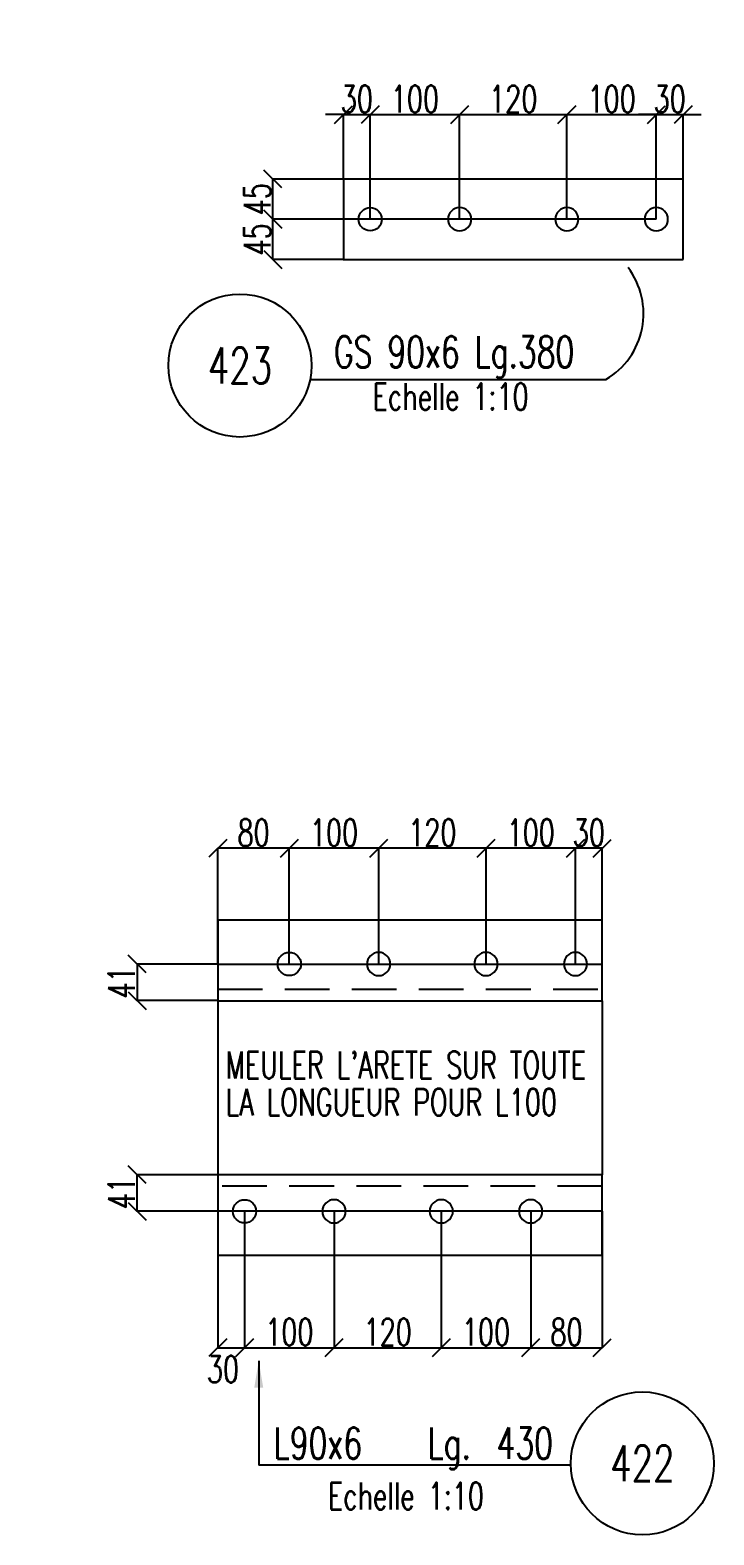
# Model space of a CAD drawing. Extents: x 533388 to 549608, y -47677 to -36197.
# Drawn here: x 545928 to 547458, y -44144 to -40776 of the extents above; entities that cross this region are included whole.
import ezdxf
from ezdxf.enums import TextEntityAlignment as Align

# ---------------------------------------------------------------- set-up
doc = ezdxf.new("R2010")
doc.units = 0
doc.header["$LTSCALE"] = 200
doc.header["$MEASUREMENT"] = 0
doc.linetypes.add('DASHED', pattern=[0.75, 0.5, -0.25])
doc.layers.get('0').update_dxf_attribs({"linetype": 'CONTINUOUS'})
for name, color, linetype in [('ASSI', 6, 'CONTINUOUS'), ('BOLLINI_1', 7, 'CONTINUOUS'), ('FORI', 2, 'CONTINUOUS'), ('LINEA_ANG', 2, 'CONTINUOUS'), ('LINEE_PIASTRE', 2, 'CONTINUOUS'), ('LS', 7, 'CONTINUOUS'), ('PIASTRE', 5, 'CONTINUOUS'), ('QT_MPR', 7, 'CONTINUOUS'), ('TRAT-Y', 7, 'DASHED')]:
    doc.layers.add(name, color=color, linetype=linetype)
doc.styles.add('QUOTE', font='ROMANS8.SHX', dxfattribs={"width": 0.7})
doc.styles.add('RQL', font='ROMANS8.SHX', dxfattribs={"width": 0.7})
doc.styles.add('RS', font='ROMANS8.shx', dxfattribs={"width": 0.7})
doc.styles.get("Standard").update_dxf_attribs({"font": 'ROMANS8.SHX', "width": 0.7})
doc.dimstyles.new('TRATTO', dxfattribs={"dimscale": 0, "dimtxt": 60, "dimasz": 40, "dimexe": 0, "dimexo": 0, "dimgap": 5, "dimtad": 1, "dimrnd": 0.5, "dimdsep": 46, "dimtxsty": 'RS', "dimblk1": 'OBLIQUE', "dimblk2": 'OBLIQUE', "dimsah": 1, "dimcen": 0.09, "dimclrd": 2, "dimclre": 2, "dimclrt": 7, "dimadec": 0, "dimazin": 0, "dimtfac": 1, "dimtix": 1, "dimtmove": 2, "dimatfit": 3, "dimfxl": 1, "dimtolj": 1, "dimtzin": 0, "dimarcsym": 0})

# ---------------------------------------------------------------- blocks, each defined once
blk = doc.blocks.new('ASSE98')
blk.add_line((0, 0), (1, 0))
at = {"color": 7, "style": 'QUOTE', "width": 0.5, "flags": 1}
for tag, p in [('TI', (1.3831, 6.8273)), ('DI_S', (1.3831, 6.4218)), ('D_S', (1.3831, 6.0209)), ('E_S', (1.3831, 5.6806)), ('NFORI', (1.3645, 5.2979)), ('ALAR', (1.3635, 4.9325)), ('FAM', (1.3775, 4.5465)), ('ALA', (1.3831, 4.1926)), ('DISP2', (1.3831, 3.8497)), ('DISP1', (1.3831, 3.5069)), ('PINZAF', (1.3831, 3.164)), ('PINZAI', (1.3831, 2.8211)), ('TRP', (1.3831, 2.4783)), ('NP', (1.3831, 2.1354)), ('SV', (1.3831, 1.7926)), ('PESO', (1.3831, 1.4497)), ('QUA', (1.3831, 1.1069)), ('LUN', (1.3831, 0.764)), ('PROF', (1.3831, 0.4211)), ('POS', (1.3831, 0.0783))]:
    blk.add_attdef(tag, p, '', height=0.2, dxfattribs=at)
at = {"color": 7, "flags": 1}
for tag, p in [('LAV1', (3.0743, 6.8285)), ('LAV2', (3.0743, 6.4951)), ('LAV3', (3.0743, 6.1618)), ('LAV4', (3.0743, 5.8285)), ('LAV5', (3.0743, 5.4951)), ('LAV6', (3.0743, 5.1618)), ('LAV7', (3.0743, 4.8285)), ('LAV8', (3.0743, 4.4951)), ('LAV9', (3.0743, 4.1618)), ('LAV10', (3.0743, 3.8285))]:
    blk.add_attdef(tag, p, '', height=0.2, dxfattribs=at)
blk = doc.blocks.new('16')
blk.add_circle((0, 0), 1)
blk = doc.blocks.new('_OBLIQUE')
at = {"color": 0, "linetype": 'ByBlock'}
blk.add_line((-0.5, -0.5), (0.5, 0.5), dxfattribs=at)
blk = doc.blocks.new('*D15')
at = {"layer": 'QT_MPR', "color": 2, "lineweight": -2, "transparency": 16777216}
for p, q in [((546948, -42866.1), (546948, -42607.2)), ((547148, -42607.2), (546948, -42607.2)), ((547148, -42866.1), (547148, -42607.2))]:
    blk.add_line(p, q, dxfattribs=at)
at = {"layer": 'QT_MPR', "color": 2, "lineweight": -2, "transparency": 16777216, "xscale": 40, "yscale": 40, "zscale": 40, "rotation": 180}
blk.add_blockref('_OBLIQUE', (546948, -42607.2), dxfattribs=at)
at = {"layer": 'QT_MPR', "color": 2, "lineweight": -2, "transparency": 16777216, "xscale": 40, "yscale": 40, "zscale": 40}
blk.add_blockref('_OBLIQUE', (547148, -42607.2), dxfattribs=at)
at = {"layer": 'QT_MPR', "color": 7, "transparency": 16777216, "insert": (547048, -42572.2), "char_height": 60, "attachment_point": 5, "style": 'RS'}
blk.add_mtext('\\A1;100', dxfattribs=at)
blk = doc.blocks.new('*D16')
at = {"layer": 'QT_MPR', "color": 2, "lineweight": -2, "transparency": 16777216}
for p, q in [((546708, -42866.1), (546708, -42607.2)), ((546948, -42607.2), (546708, -42607.2)), ((546948, -42866.1), (546948, -42607.2))]:
    blk.add_line(p, q, dxfattribs=at)
at = {"layer": 'QT_MPR', "color": 2, "lineweight": -2, "transparency": 16777216, "xscale": 40, "yscale": 40, "zscale": 40, "rotation": 180}
blk.add_blockref('_OBLIQUE', (546708, -42607.2), dxfattribs=at)
at = {"layer": 'QT_MPR', "color": 2, "lineweight": -2, "transparency": 16777216, "xscale": 40, "yscale": 40, "zscale": 40}
blk.add_blockref('_OBLIQUE', (546948, -42607.2), dxfattribs=at)
at = {"layer": 'QT_MPR', "color": 7, "transparency": 16777216, "insert": (546828, -42572.2), "char_height": 60, "attachment_point": 5, "style": 'RS'}
blk.add_mtext('\\A1;120', dxfattribs=at)
blk = doc.blocks.new('*D17')
at = {"layer": 'QT_MPR', "color": 2, "lineweight": -2, "transparency": 16777216}
for p, q in [((546508, -42866.1), (546508, -42607.2)), ((546708, -42607.2), (546508, -42607.2)), ((546708, -42866.1), (546708, -42607.2))]:
    blk.add_line(p, q, dxfattribs=at)
at = {"layer": 'QT_MPR', "color": 2, "lineweight": -2, "transparency": 16777216, "xscale": 40, "yscale": 40, "zscale": 40, "rotation": 180}
blk.add_blockref('_OBLIQUE', (546508, -42607.2), dxfattribs=at)
at = {"layer": 'QT_MPR', "color": 2, "lineweight": -2, "transparency": 16777216, "xscale": 40, "yscale": 40, "zscale": 40}
blk.add_blockref('_OBLIQUE', (546708, -42607.2), dxfattribs=at)
at = {"layer": 'QT_MPR', "color": 7, "transparency": 16777216, "insert": (546608, -42572.2), "char_height": 60, "attachment_point": 5, "style": 'RS'}
blk.add_mtext('\\A1;100', dxfattribs=at)
blk = doc.blocks.new('*D18')
at = {"layer": 'QT_MPR', "color": 2, "lineweight": -2, "transparency": 16777216}
for p, q in [((547148, -42866.1), (547148, -42607.2)), ((547208, -42607.2), (547148, -42607.2)), ((547208, -42866.1), (547208, -42607.2))]:
    blk.add_line(p, q, dxfattribs=at)
at = {"layer": 'QT_MPR', "color": 2, "lineweight": -2, "transparency": 16777216, "xscale": 40, "yscale": 40, "zscale": 40, "rotation": 180}
blk.add_blockref('_OBLIQUE', (547148, -42607.2), dxfattribs=at)
at = {"layer": 'QT_MPR', "color": 2, "lineweight": -2, "transparency": 16777216, "xscale": 40, "yscale": 40, "zscale": 40}
blk.add_blockref('_OBLIQUE', (547208, -42607.2), dxfattribs=at)
at = {"layer": 'QT_MPR', "color": 7, "transparency": 16777216, "insert": (547178, -42572.2), "char_height": 60, "attachment_point": 5, "style": 'RS'}
blk.add_mtext('\\A1;30', dxfattribs=at)
blk = doc.blocks.new('*D19')
at = {"layer": 'QT_MPR', "color": 2, "lineweight": -2, "transparency": 16777216}
for p, q in [((546348, -42866.1), (546348, -42607.2)), ((546508, -42607.2), (546348, -42607.2)), ((546508, -42866.1), (546508, -42607.2))]:
    blk.add_line(p, q, dxfattribs=at)
at = {"layer": 'QT_MPR', "color": 2, "lineweight": -2, "transparency": 16777216, "xscale": 40, "yscale": 40, "zscale": 40, "rotation": 180}
blk.add_blockref('_OBLIQUE', (546348, -42607.2), dxfattribs=at)
at = {"layer": 'QT_MPR', "color": 2, "lineweight": -2, "transparency": 16777216, "xscale": 40, "yscale": 40, "zscale": 40}
blk.add_blockref('_OBLIQUE', (546508, -42607.2), dxfattribs=at)
at = {"layer": 'QT_MPR', "color": 7, "transparency": 16777216, "insert": (546428, -42572.2), "char_height": 60, "attachment_point": 5, "style": 'RS'}
blk.add_mtext('\\A1;80', dxfattribs=at)
blk = doc.blocks.new('*D20')
at = {"layer": 'QT_MPR', "color": 2, "lineweight": -2, "transparency": 16777216}
for p, q in [((546408, -43419.6), (546408, -43724.8)), ((546608, -43419.6), (546608, -43724.8)), ((546408, -43724.8), (546608, -43724.8))]:
    blk.add_line(p, q, dxfattribs=at)
at = {"layer": 'QT_MPR', "color": 2, "lineweight": -2, "transparency": 16777216, "xscale": 40, "yscale": 40, "zscale": 40, "rotation": 180}
blk.add_blockref('_OBLIQUE', (546408, -43724.8), dxfattribs=at)
at = {"layer": 'QT_MPR', "color": 2, "lineweight": -2, "transparency": 16777216, "xscale": 40, "yscale": 40, "zscale": 40}
blk.add_blockref('_OBLIQUE', (546608, -43724.8), dxfattribs=at)
at = {"layer": 'QT_MPR', "color": 7, "transparency": 16777216, "insert": (546508, -43689.8), "char_height": 60, "attachment_point": 5, "style": 'RS'}
blk.add_mtext('\\A1;100', dxfattribs=at)
blk = doc.blocks.new('*D21')
at = {"layer": 'QT_MPR', "color": 2, "lineweight": -2, "transparency": 16777216}
for p, q in [((546608, -43419.6), (546608, -43724.8)), ((546848, -43419.6), (546848, -43724.8)), ((546608, -43724.8), (546848, -43724.8))]:
    blk.add_line(p, q, dxfattribs=at)
at = {"layer": 'QT_MPR', "color": 2, "lineweight": -2, "transparency": 16777216, "xscale": 40, "yscale": 40, "zscale": 40, "rotation": 180}
blk.add_blockref('_OBLIQUE', (546608, -43724.8), dxfattribs=at)
at = {"layer": 'QT_MPR', "color": 2, "lineweight": -2, "transparency": 16777216, "xscale": 40, "yscale": 40, "zscale": 40}
blk.add_blockref('_OBLIQUE', (546848, -43724.8), dxfattribs=at)
at = {"layer": 'QT_MPR', "color": 7, "transparency": 16777216, "insert": (546728, -43689.8), "char_height": 60, "attachment_point": 5, "style": 'RS'}
blk.add_mtext('\\A1;120', dxfattribs=at)
blk = doc.blocks.new('*D22')
at = {"layer": 'QT_MPR', "color": 2, "lineweight": -2, "transparency": 16777216}
for p, q in [((546848, -43419.6), (546848, -43724.8)), ((547048, -43419.6), (547048, -43724.8)), ((546848, -43724.8), (547048, -43724.8))]:
    blk.add_line(p, q, dxfattribs=at)
at = {"layer": 'QT_MPR', "color": 2, "lineweight": -2, "transparency": 16777216, "xscale": 40, "yscale": 40, "zscale": 40, "rotation": 180}
blk.add_blockref('_OBLIQUE', (546848, -43724.8), dxfattribs=at)
at = {"layer": 'QT_MPR', "color": 2, "lineweight": -2, "transparency": 16777216, "xscale": 40, "yscale": 40, "zscale": 40}
blk.add_blockref('_OBLIQUE', (547048, -43724.8), dxfattribs=at)
at = {"layer": 'QT_MPR', "color": 7, "transparency": 16777216, "insert": (546948, -43689.8), "char_height": 60, "attachment_point": 5, "style": 'RS'}
blk.add_mtext('\\A1;100', dxfattribs=at)
blk = doc.blocks.new('*D23')
at = {"layer": 'QT_MPR', "color": 2, "lineweight": -2, "transparency": 16777216}
for p, q in [((546348, -43419.6), (546348, -43724.8)), ((546408, -43419.6), (546408, -43724.8)), ((546348, -43724.8), (546408, -43724.8))]:
    blk.add_line(p, q, dxfattribs=at)
at = {"layer": 'QT_MPR', "color": 2, "lineweight": -2, "transparency": 16777216, "xscale": 40, "yscale": 40, "zscale": 40, "rotation": 180}
blk.add_blockref('_OBLIQUE', (546348, -43724.8), dxfattribs=at)
at = {"layer": 'QT_MPR', "color": 2, "lineweight": -2, "transparency": 16777216, "xscale": 40, "yscale": 40, "zscale": 40}
blk.add_blockref('_OBLIQUE', (546408, -43724.8), dxfattribs=at)
at = {"layer": 'QT_MPR', "color": 7, "transparency": 16777216, "insert": (546359.5, -43772.9), "char_height": 60, "attachment_point": 5, "style": 'RS'}
blk.add_mtext('\\A1;30', dxfattribs=at)
blk = doc.blocks.new('*D24')
at = {"layer": 'QT_MPR', "color": 2, "lineweight": -2, "transparency": 16777216}
for p, q in [((547048, -43419.6), (547048, -43724.8)), ((547208, -43419.6), (547208, -43724.8)), ((547048, -43724.8), (547208, -43724.8))]:
    blk.add_line(p, q, dxfattribs=at)
at = {"layer": 'QT_MPR', "color": 2, "lineweight": -2, "transparency": 16777216, "xscale": 40, "yscale": 40, "zscale": 40, "rotation": 180}
blk.add_blockref('_OBLIQUE', (547048, -43724.8), dxfattribs=at)
at = {"layer": 'QT_MPR', "color": 2, "lineweight": -2, "transparency": 16777216, "xscale": 40, "yscale": 40, "zscale": 40}
blk.add_blockref('_OBLIQUE', (547208, -43724.8), dxfattribs=at)
at = {"layer": 'QT_MPR', "color": 7, "transparency": 16777216, "insert": (547128, -43689.8), "char_height": 60, "attachment_point": 5, "style": 'RS'}
blk.add_mtext('\\A1;80', dxfattribs=at)
blk = doc.blocks.new('xxx')
blk.add_circle((0, 0), 8)
at = {"color": 3, "style": 'RQL', "width": 0.7}
blk.add_attdef('POS', text='', height=4, dxfattribs=at).set_placement((0, 0), align=Align.MIDDLE)
at = {"color": 3, "style": 'RQL', "width": 0.7, "flags": 1}
blk.add_attdef('POS1', (-0.39, -5.42), '', height=2, dxfattribs=at)
at = {"style": 'RQL', "width": 0.7, "flags": 1}
blk.add_attdef('TIPO', (-0.39, -8.66), '', height=2, dxfattribs=at)
blk = doc.blocks.new('MRKR_98')
blk.add_point((0, 0))
at = {"color": 7, "style": 'QUOTE', "width": 0.5, "flags": 1}
for tag, p in [('TI', (3.7, 6.8)), ('NFORI', (3.7, 5.3)), ('AUX2', (3.7, 4.9)), ('FAM', (3.7, 4.5)), ('AUX1', (3.7, 4.2)), ('COMMESSA', (3.7, 3.8)), ('SPESSORE', (3.7, 2.5)), ('SV', (3.7, 1.8)), ('QUA', (3.7, 1.1)), ('DI_S', (3.7, 6.4)), ('D_S', (3.7, 6)), ('E_S', (3.7, 5.7)), ('MD', (3.7, 3.5)), ('MP', (3.7, 3.2)), ('LARGHEZZA', (3.7, 2.8)), ('NP', (3.7, 2.1)), ('PESO', (3.7, 1.4)), ('LUN', (3.7, 0.8)), ('PROF', (3.7, 0.4)), ('POS', (3.7, 0.1))]:
    blk.add_attdef(tag, p, '', height=0.2, dxfattribs=at)
at = {"color": 7, "flags": 1}
for tag, p in [('LAV1', (5.3, 6.9)), ('LAV2', (5.3, 6.5)), ('LAV3', (5.3, 6.2)), ('LAV4', (5.3, 5.9)), ('LAV5', (5.3, 5.5)), ('LAV6', (5.3, 5.2)), ('LAV7', (5.3, 4.9)), ('LAV8', (5.3, 4.5)), ('LAV9', (5.3, 4.2)), ('LAV10', (5.3, 3.9))]:
    blk.add_attdef(tag, p, '', height=0.2, dxfattribs=at)
blk = doc.blocks.new('*D46')
at = {"layer": 'LS', "color": 2, "lineweight": -2, "transparency": 16777216}
for p, q in [((546629, -40965.1), (546589, -40965.1)), ((546629, -41109.3), (546629, -40965.1)), ((546629, -40965.1), (546689, -40965.1)), ((546689, -41199.3), (546689, -40965.1)), ((546689, -40965.1), (546729, -40965.1))]:
    blk.add_line(p, q, dxfattribs=at)
at = {"layer": 'LS', "color": 2, "lineweight": -2, "transparency": 16777216, "xscale": 40, "yscale": 40, "zscale": 40}
blk.add_blockref('_OBLIQUE', (546629, -40965.1), dxfattribs=at)
at = {"layer": 'LS', "color": 2, "lineweight": -2, "transparency": 16777216, "xscale": 40, "yscale": 40, "zscale": 40, "rotation": 180}
blk.add_blockref('_OBLIQUE', (546689, -40965.1), dxfattribs=at)
at = {"layer": 'LS', "color": 7, "transparency": 16777216, "insert": (546659, -40930.1), "char_height": 60, "attachment_point": 5, "style": 'RS'}
blk.add_mtext('\\A1;30', dxfattribs=at)
blk = doc.blocks.new('*D47')
at = {"layer": 'LS', "color": 2, "lineweight": -2, "transparency": 16777216}
for p, q in [((546689, -41199.3), (546689, -40965.1)), ((546689, -40965.1), (546889, -40965.1)), ((546889, -41199.3), (546889, -40965.1))]:
    blk.add_line(p, q, dxfattribs=at)
at = {"layer": 'LS', "color": 2, "lineweight": -2, "transparency": 16777216, "xscale": 40, "yscale": 40, "zscale": 40, "rotation": 180}
blk.add_blockref('_OBLIQUE', (546689, -40965.1), dxfattribs=at)
at = {"layer": 'LS', "color": 2, "lineweight": -2, "transparency": 16777216, "xscale": 40, "yscale": 40, "zscale": 40}
blk.add_blockref('_OBLIQUE', (546889, -40965.1), dxfattribs=at)
at = {"layer": 'LS', "color": 7, "transparency": 16777216, "insert": (546789, -40930.1), "char_height": 60, "attachment_point": 5, "style": 'RS'}
blk.add_mtext('\\A1;100', dxfattribs=at)
blk = doc.blocks.new('*D48')
at = {"layer": 'LS', "color": 2, "lineweight": -2, "transparency": 16777216}
for p, q in [((546889, -41199.3), (546889, -40965.1)), ((546889, -40965.1), (547129, -40965.1)), ((547129, -41199.3), (547129, -40965.1))]:
    blk.add_line(p, q, dxfattribs=at)
at = {"layer": 'LS', "color": 2, "lineweight": -2, "transparency": 16777216, "xscale": 40, "yscale": 40, "zscale": 40, "rotation": 180}
blk.add_blockref('_OBLIQUE', (546889, -40965.1), dxfattribs=at)
at = {"layer": 'LS', "color": 2, "lineweight": -2, "transparency": 16777216, "xscale": 40, "yscale": 40, "zscale": 40}
blk.add_blockref('_OBLIQUE', (547129, -40965.1), dxfattribs=at)
at = {"layer": 'LS', "color": 7, "transparency": 16777216, "insert": (547009, -40930.1), "char_height": 60, "attachment_point": 5, "style": 'RS'}
blk.add_mtext('\\A1;120', dxfattribs=at)
blk = doc.blocks.new('*D49')
at = {"layer": 'LS', "color": 2, "lineweight": -2, "transparency": 16777216}
for p, q in [((547129, -41199.3), (547129, -40965.1)), ((547129, -40965.1), (547329, -40965.1)), ((547329, -41199.3), (547329, -40965.1))]:
    blk.add_line(p, q, dxfattribs=at)
at = {"layer": 'LS', "color": 2, "lineweight": -2, "transparency": 16777216, "xscale": 40, "yscale": 40, "zscale": 40, "rotation": 180}
blk.add_blockref('_OBLIQUE', (547129, -40965.1), dxfattribs=at)
at = {"layer": 'LS', "color": 2, "lineweight": -2, "transparency": 16777216, "xscale": 40, "yscale": 40, "zscale": 40}
blk.add_blockref('_OBLIQUE', (547329, -40965.1), dxfattribs=at)
at = {"layer": 'LS', "color": 7, "transparency": 16777216, "insert": (547229, -40930.1), "char_height": 60, "attachment_point": 5, "style": 'RS'}
blk.add_mtext('\\A1;100', dxfattribs=at)
blk = doc.blocks.new('*D50')
at = {"layer": 'LS', "color": 2, "lineweight": -2, "transparency": 16777216}
for p, q in [((547329, -40965.1), (547289, -40965.1)), ((547329, -41199.3), (547329, -40965.1)), ((547329, -40965.1), (547389, -40965.1)), ((547389, -41109.3), (547389, -40965.1)), ((547389, -40965.1), (547429, -40965.1))]:
    blk.add_line(p, q, dxfattribs=at)
at = {"layer": 'LS', "color": 2, "lineweight": -2, "transparency": 16777216, "xscale": 40, "yscale": 40, "zscale": 40}
blk.add_blockref('_OBLIQUE', (547329, -40965.1), dxfattribs=at)
at = {"layer": 'LS', "color": 2, "lineweight": -2, "transparency": 16777216, "xscale": 40, "yscale": 40, "zscale": 40, "rotation": 180}
blk.add_blockref('_OBLIQUE', (547389, -40965.1), dxfattribs=at)
at = {"layer": 'LS', "color": 7, "transparency": 16777216, "insert": (547359, -40930.1), "char_height": 60, "attachment_point": 5, "style": 'RS'}
blk.add_mtext('\\A1;30', dxfattribs=at)
blk = doc.blocks.new('*D51')
at = {"layer": 'LS', "color": 2, "lineweight": -2, "transparency": 16777216}
for p, q in [((547329, -41199.3), (546471.2, -41199.3)), ((546471.2, -41289.3), (546471.2, -41199.3)), ((546629, -41289.3), (546471.2, -41289.3))]:
    blk.add_line(p, q, dxfattribs=at)
at = {"layer": 'LS', "color": 2, "lineweight": -2, "transparency": 16777216, "xscale": 40, "yscale": 40, "zscale": 40}
for p, rotation in [((546471.2, -41199.3), 90), ((546471.2, -41289.3), 270)]:
    blk.add_blockref('_OBLIQUE', p, dxfattribs=dict(at, rotation=rotation))
at = {"layer": 'LS', "color": 7, "transparency": 16777216, "insert": (546436.2, -41244.3), "char_height": 60, "attachment_point": 5, "rotation": 90, "style": 'RS'}
blk.add_mtext('\\A1;45', dxfattribs=at)
blk = doc.blocks.new('*D52')
at = {"layer": 'LS', "color": 2, "lineweight": -2, "transparency": 16777216}
for p, q in [((546629, -41109.3), (546471.2, -41109.3)), ((546471.2, -41199.3), (546471.2, -41109.3)), ((546689, -41199.3), (546471.2, -41199.3))]:
    blk.add_line(p, q, dxfattribs=at)
at = {"layer": 'LS', "color": 2, "lineweight": -2, "transparency": 16777216, "xscale": 40, "yscale": 40, "zscale": 40}
for p, rotation in [((546471.2, -41109.3), 90), ((546471.2, -41199.3), 270)]:
    blk.add_blockref('_OBLIQUE', p, dxfattribs=dict(at, rotation=rotation))
at = {"layer": 'LS', "color": 7, "transparency": 16777216, "insert": (546436.2, -41154.3), "char_height": 60, "attachment_point": 5, "rotation": 90, "style": 'RS'}
blk.add_mtext('\\A1;45', dxfattribs=at)
blk = doc.blocks.new('*D74')
at = {"layer": 'QT_MPR', "color": 2, "lineweight": -2, "transparency": 16777216}
for p, q in [((545493, -39080.9), (546185, -39429.9)), ((546185, -39429.9), (545228, -41327.7)), ((544536, -40978.7), (545228, -41327.7))]:
    blk.add_line(p, q, dxfattribs=at)
at = {"layer": 'QT_MPR', "color": 2, "lineweight": -2, "transparency": 16777216, "xscale": 40, "yscale": 40, "zscale": 40}
for p, rotation in [((546185, -39429.9), 63.23854173052968), ((545228, -41327.7), 243.2385417305297)]:
    blk.add_blockref('_OBLIQUE', p, dxfattribs=dict(at, rotation=rotation))
at = {"layer": 'QT_MPR', "color": 7, "transparency": 16777216, "insert": (545675.3, -40363.1), "char_height": 60, "attachment_point": 5, "rotation": 63.2385, "style": 'RS'}
blk.add_mtext('\\A1;2125', dxfattribs=at)
blk = doc.blocks.new('*D122')
at = {"layer": 'QT_MPR', "color": 2, "lineweight": -2, "transparency": 16777216}
for p, q in [((546348, -43337.6), (546167.5, -43337.6)), ((546167.5, -43419.6), (546167.5, -43337.6)), ((546348, -43419.6), (546167.5, -43419.6))]:
    blk.add_line(p, q, dxfattribs=at)
at = {"layer": 'QT_MPR', "color": 2, "lineweight": -2, "transparency": 16777216, "xscale": 40, "yscale": 40, "zscale": 40}
for p, rotation in [((546167.5, -43337.6), 90), ((546167.5, -43419.6), 270)]:
    blk.add_blockref('_OBLIQUE', p, dxfattribs=dict(at, rotation=rotation))
at = {"layer": 'QT_MPR', "color": 7, "transparency": 16777216, "insert": (546132.5, -43378.6), "char_height": 60, "attachment_point": 5, "rotation": 90, "style": 'RS'}
blk.add_mtext('\\A1;41', dxfattribs=at)
blk = doc.blocks.new('*D123')
at = {"layer": 'QT_MPR', "color": 2, "lineweight": -2, "transparency": 16777216}
for p, q in [((546348, -42866.1), (546167.5, -42866.1)), ((546167.5, -42866.1), (546167.5, -42948.1)), ((546348, -42948.1), (546167.5, -42948.1))]:
    blk.add_line(p, q, dxfattribs=at)
at = {"layer": 'QT_MPR', "color": 2, "lineweight": -2, "transparency": 16777216, "xscale": 40, "yscale": 40, "zscale": 40}
for p, rotation in [((546167.5, -42866.1), 90), ((546167.5, -42948.1), 270)]:
    blk.add_blockref('_OBLIQUE', p, dxfattribs=dict(at, rotation=rotation))
at = {"layer": 'QT_MPR', "color": 7, "transparency": 16777216, "insert": (546132.5, -42907.1), "char_height": 60, "attachment_point": 5, "rotation": 90, "style": 'RS'}
blk.add_mtext('\\A1;41', dxfattribs=at)

msp = doc.modelspace()

# ---------------------------------------------------------------- linework, layer by layer
at = {"layer": 'LINEA_ANG'}
for p, q in [((546347.953, -42768.143), (546347.953, -42948.143)), ((547207.953, -42768.143), (546347.953, -42768.143)), ((547207.953, -42948.143), (547207.953, -42768.143)), ((546347.953, -42948.143), (547207.953, -42948.143)), ((547207.953, -43337.615), (546347.953, -43337.615)), ((546347.953, -43337.615), (546347.953, -43517.615)), ((547207.953, -43517.615), (547207.953, -43337.615)), ((546347.953, -43517.615), (547207.953, -43517.615))]:
    msp.add_line(p, q, dxfattribs=at)
at = {"layer": 'LINEE_PIASTRE'}
for p, q in [((547388.995, -41109.309), (546628.995, -41109.309)), ((546628.995, -41109.309), (546628.995, -41289.309)), ((547388.995, -41289.309), (547388.995, -41109.309)), ((546628.995, -41289.309), (547388.995, -41289.309))]:
    msp.add_line(p, q, dxfattribs=at)
at = {"layer": 'LS', "color": 6}
for p, q in [((546554.521, -41557.815), (547216.324, -41557.815)), ((547137.822, -43987.55), (546439.613, -43987.55))]:
    msp.add_line(p, q, dxfattribs=at)
at = {"layer": 'LS', "color": 2}
for p, q in [((546347.953, -42948.143), (546347.953, -43337.615)), ((547207.953, -42948.143), (547207.953, -43337.615))]:
    msp.add_line(p, q, dxfattribs=at)
at = {"layer": 'LS', "color": 6}
msp.add_lwpolyline([(546439.613, -43754.443), (546439.613, -43987.55)], dxfattribs=at)
msp.add_arc((547129.7, -41410.69), 170.732, 300.488601, 37.231878, dxfattribs=at)
msp.add_solid([(546429.613, -43814.443), (546439.613, -43754.443), (546449.613, -43814.443)], dxfattribs=at)
at = {"layer": 'TRAT-Y'}
for p, q in [((546347.953, -42922.143), (547207.953, -42922.143)), ((547207.953, -43363.615), (546347.953, -43363.615))]:
    msp.add_line(p, q, dxfattribs=at)

# ---------------------------------------------------------------- block references
at = {"layer": 'ASSI', "xscale": 859.9999999999997, "yscale": 2, "zscale": 859.9999999999997}
msp.add_blockref('ASSE98', (546347.953, -42866.143), dxfattribs=at)
at = {"layer": 'ASSI'}
ref = msp.add_blockref('ASSE98', (547207.953, -43419.615), dxfattribs=dict(at, xscale=859.9999999999997, yscale=2, zscale=859.9999999999997, rotation=180))
ref.add_attrib('PROF', 'L90x6', (546473.506, -43973.56), dxfattribs={"layer": '0', "color": 2, "height": 70, "style": 'QUOTE', "width": 0.7})
ref.add_attrib('LUN', '430', (546971.839, -43973.56), dxfattribs={"layer": '0', "color": 2, "height": 70, "style": 'QUOTE', "width": 0.7})
ref.add_attrib('SV', 'Lg.', (546817.706, -43973.56), dxfattribs={"layer": '0', "color": 2, "height": 70, "style": 'QUOTE', "width": 0.7})
at = {"layer": 'BOLLINI_1', "xscale": 19.99950000006855, "yscale": 19.99950000006855, "zscale": 19.99950000006855}
for p, values in [((546397.595, -41526.621), {'POS': '423'}), ((547297.775, -43983.812), {'POS': '422'})]:
    msp.add_blockref('xxx', p, dxfattribs=at).add_auto_attribs(values)
at = {"layer": 'FORI', "yscale": 26, "zscale": 26}
for p, xscale in [((546688.995, -41199.309), 26), ((546888.995, -41199.309), -26), ((547128.995, -41199.309), -26), ((547328.995, -41199.309), -26), ((546507.953, -42866.143), 26), ((546707.953, -42866.143), -26), ((546947.953, -42866.143), -26), ((547147.953, -42866.143), -26), ((546407.953, -43419.615), 26), ((546607.953, -43419.615), -26), ((546847.953, -43419.615), -26), ((547047.953, -43419.615), -26)]:
    msp.add_blockref('16', p, dxfattribs=dict(at, xscale=xscale))
at = {"layer": 'PIASTRE'}
ref = msp.add_blockref('MRKR_98', (546628.995, -41289.309), dxfattribs=dict(at, xscale=2, yscale=2, zscale=2))
ref.add_attrib('PROF', 'GS 90x6 Lg.380', (546607.818, -41531.098), dxfattribs={"layer": '0', "color": 2, "height": 70, "style": 'QUOTE', "width": 0.7})

# ---------------------------------------------------------------- texts
at = {"layer": 'LS', "color": 7, "style": 'RS', "width": 0.7}
for s, p in [('Echelle 1:10', (546694.232, -41626.105)), ("MEULER L'ARETE SUR TOUTE", (546365.303, -43122.22)), ('LA LONGUEUR POUR L100', (546365.303, -43205.198)), ('Echelle 1:10', (546594.139, -44086.726))]:
    msp.add_text(s, height=60, dxfattribs=at).set_placement(p)

# ---------------------------------------------------------------- dimensions: what is measured, and where the dimension line sits
at = {"layer": 'LS'}
for base, p1, p2, text, picture, middle in [((546688.995, -40965.103), (546628.995, -41109.309), (546688.995, -41199.309), '30', '*D46', (546658.995, -40930.103)), ((546888.995, -40965.103), (546688.995, -41199.309), (546888.995, -41199.309), '100', '*D47', (546788.995, -40930.103)), ((547128.995, -40965.103), (546888.995, -41199.309), (547128.995, -41199.309), '120', '*D48', (547008.995, -40930.103)), ((547328.995, -40965.103), (547128.995, -41199.309), (547328.995, -41199.309), '100', '*D49', (547228.995, -40930.103)), ((547388.995, -40965.103), (547328.995, -41199.309), (547388.995, -41109.309), '30', '*D50', (547358.995, -40930.103))]:
    dim = msp.add_linear_dim(base=base, p1=p1, p2=p2, text=text, dimstyle='TRATTO', override={"dimscale": 1}, dxfattribs=at)
    dim.commit()
    dim.dimension.update_dxf_attribs({"geometry": picture, "text_midpoint": middle})
for base, p1, p2, picture, middle in [((546471.181, -41109.309), (546688.995, -41199.309), (546628.995, -41109.309), '*D52', (546436.181, -41154.309)), ((546471.181, -41199.309), (546628.995, -41289.309), (547328.995, -41199.309), '*D51', (546436.181, -41244.309))]:
    dim = msp.add_linear_dim(base=base, p1=p1, p2=p2, angle=90, text='45', dimstyle='TRATTO', override={"dimscale": 1}, dxfattribs=at)
    dim.commit()
    dim.dimension.update_dxf_attribs({"geometry": picture, "text_midpoint": middle})
at = {"layer": 'QT_MPR'}
dim = msp.add_linear_dim(base=(545227.997, -41327.717), p1=(545492.994, -39080.945), p2=(544535.957, -40978.726), angle=63.238542, text='2125', dimstyle='TRATTO', override={"dimscale": 1}, dxfattribs=at)
dim.commit()
dim.dimension.update_dxf_attribs({"geometry": '*D74', "text_midpoint": (545675.264, -40363.066), "dimtype": 160})
for base, p1, p2, text, picture, middle in [((546347.953, -42607.233), (546507.953, -42866.143), (546347.953, -42866.143), '80', '*D19', (546427.953, -42572.233)), ((546507.953, -42607.233), (546707.953, -42866.143), (546507.953, -42866.143), '100', '*D17', (546607.953, -42572.233)), ((546707.953, -42607.233), (546947.953, -42866.143), (546707.953, -42866.143), '120', '*D16', (546827.953, -42572.233)), ((546947.953, -42607.233), (547147.953, -42866.143), (546947.953, -42866.143), '100', '*D15', (547047.953, -42572.233)), ((547147.953, -42607.233), (547207.953, -42866.143), (547147.953, -42866.143), '30', '*D18', (547177.953, -42572.233)), ((546407.953, -43724.832), (546347.953, -43419.615), (546407.953, -43419.615), '30', '*D23', (546359.544, -43772.863)), ((546607.953, -43724.832), (546407.953, -43419.615), (546607.953, -43419.615), '100', '*D20', (546507.953, -43689.832)), ((546847.953, -43724.832), (546607.953, -43419.615), (546847.953, -43419.615), '120', '*D21', (546727.953, -43689.832)), ((547047.953, -43724.832), (546847.953, -43419.615), (547047.953, -43419.615), '100', '*D22', (546947.953, -43689.832)), ((547207.953, -43724.832), (547047.953, -43419.615), (547207.953, -43419.615), '80', '*D24', (547127.953, -43689.832))]:
    dim = msp.add_linear_dim(base=base, p1=p1, p2=p2, text=text, dimstyle='TRATTO', override={"dimscale": 1}, dxfattribs=at)
    dim.commit()
    dim.dimension.update_dxf_attribs({"geometry": picture, "text_midpoint": middle, "dimtype": 160})
for base, p1, p2, angle, picture, middle in [((546167.525, -42948.143), (546347.953, -42866.143), (546347.953, -42948.143), 270, '*D123', (546132.525, -42907.143)), ((546167.525, -43337.615), (546347.953, -43419.615), (546347.953, -43337.615), 90, '*D122', (546132.525, -43378.615))]:
    dim = msp.add_linear_dim(base=base, p1=p1, p2=p2, angle=angle, text='41', dimstyle='TRATTO', override={"dimscale": 1}, dxfattribs=at)
    dim.commit()
    dim.dimension.update_dxf_attribs({"geometry": picture, "text_midpoint": middle})

doc.saveas('drawing.dxf')
